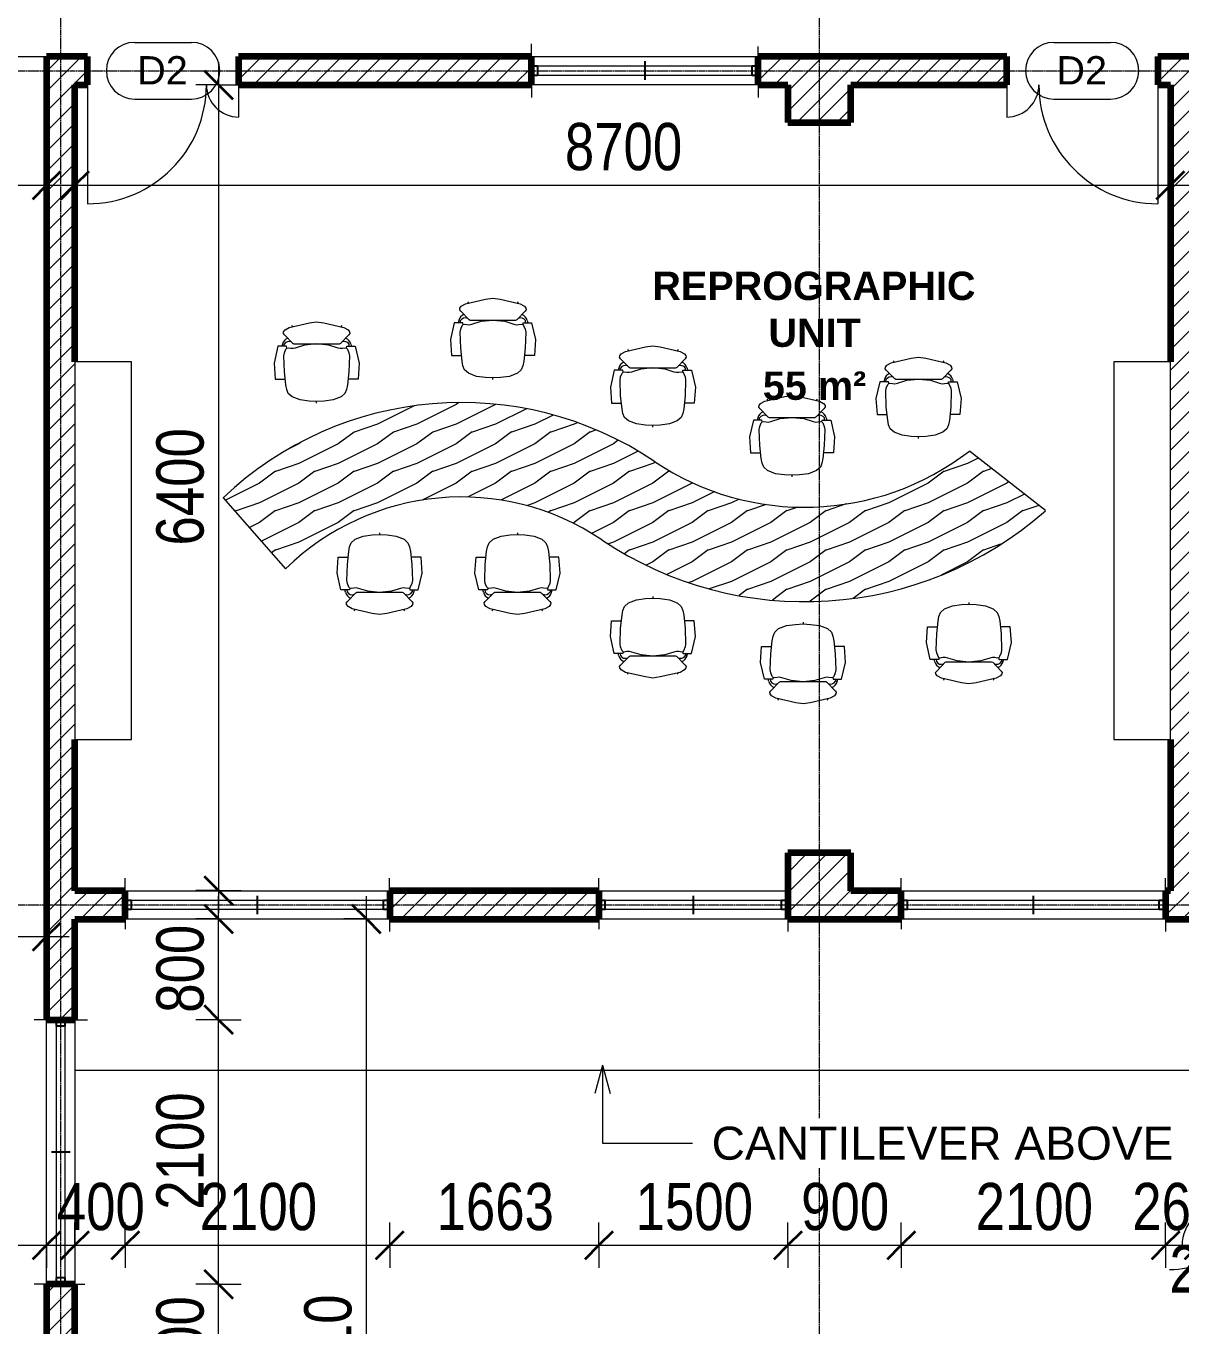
# Model space of a CAD drawing. Header units: millimetres. Extents: x -35190 to 411743, y -233114 to 23872.
# Drawn here: x 21886 to 31058, y -12097 to -1773 of the extents above; entities that cross this region are included whole.
import ezdxf

# ---------------------------------------------------------------- set-up
doc = ezdxf.new("R2010")
doc.units = ezdxf.units.MM
for name, pattern in [('Dash', [6.35, 3.175, -3.175]), ('Grid Line', [22.225, 12.7, -3.175, 3.175, -3.175]), ('Hidden', [7.14375, 4.7625, -2.38125])]:
    doc.linetypes.add(name, pattern=pattern)
for name, color, linetype, lineweight in [('A-ANNO-DIMS', 211, 'Continuous', 9), ('A-ANNO-DIMS-75', 211, 'Continuous', 9), ('A-AREA', 32, 'Continuous', 18), ('A-AREA-IDEN', 2, 'Continuous', 9), ('A-DETL-GENF', 92, 'Continuous', 18), ('A-DETL-HDLN', 90, 'Dash', 18), ('A-DETL-THIN', 151, 'Continuous', 18), ('A-DOOR', 31, 'Continuous', 18), ('A-DOOR-IDEN', 31, 'Continuous', 9), ('A-GENM', 13, 'Continuous', 18), ('A-GLAZ', 151, 'Continuous', 18), ('A-WALL', 113, 'Continuous', 18), ('A-WALL-PATT', 111, 'Continuous', 18), ('G-ANNO-TEXT', 231, 'Continuous', 9), ('I-FURN', 30, 'Continuous', 18), ('S-GRID', 1, 'Continuous', 9)]:
    doc.layers.add(name, color=color, linetype=linetype, lineweight=lineweight)
doc.styles.add('Arial_10', font='arial.ttf', dxfattribs={"height": 225})
doc.styles.add('Arial_3', font='arial.ttf', dxfattribs={"width": 0.8, "height": 375})
doc.styles.add('Arial_7', font='arial.ttf', dxfattribs={"height": 262.5})
doc.styles.add('Arial_B', font='arialbd.ttf', dxfattribs={"height": 225})
doc.dimstyles.new('main_4_5mm', dxfattribs={"dimscale": 304.8, "dimtxt": 382.597275, "dimasz": 0.738189, "dimexe": 0.590551, "dimexo": 0.0625, "dimgap": 0.024606, "dimtad": 1, "dimdec": 0, "dimzin": 0, "dimdsep": 46, "dimtxsty": 'Arial_3', "dimblk1": 'OBLIQUE', "dimblk2": 'OBLIQUE', "dimsah": 1, "dimcen": 0.09, "dimdle": 0.590551, "dimazin": 0, "dimtfac": 1, "dimtdec": 4, "dimtix": 1, "dimtmove": 0, "dimatfit": 3, "dimfxl": 0.590551, "dimfxlon": 1, "dimtvp": 1, "dimtolj": 1, "dimtzin": 0, "dimarcsym": 2})
doc.dimstyles.new('main_4_5mm_1', dxfattribs={"dimscale": 304.8, "dimtxt": 382.597275, "dimasz": 0.738189, "dimexe": 0.590551, "dimexo": 0.0625, "dimgap": 0.024606, "dimtad": 1, "dimdec": 0, "dimzin": 0, "dimdsep": 46, "dimtxsty": 'Arial_3', "dimblk1": 'OBLIQUE', "dimblk2": 'OBLIQUE', "dimsah": 1, "dimcen": 0.09, "dimdle": 0.590551, "dimazin": 0, "dimtfac": 1, "dimtdec": 4, "dimtix": 1, "dimtmove": 1, "dimatfit": 3, "dimfxl": 0.590551, "dimfxlon": 1, "dimtvp": 1, "dimtolj": 1, "dimtzin": 0, "dimarcsym": 2})
doc.dimstyles.new('main_4_5mm_2', dxfattribs={"dimscale": 304.8, "dimtxt": 382.597275, "dimasz": 0.738189, "dimexe": 0.590551, "dimexo": 0.0625, "dimgap": 0.024606, "dimtad": 1, "dimdec": 0, "dimzin": 0, "dimdsep": 46, "dimtxsty": 'Arial_3', "dimblk1": 'OBLIQUE', "dimblk2": 'OBLIQUE', "dimsah": 1, "dimcen": 0.09, "dimdle": 0.590551, "dimazin": 0, "dimtfac": 1, "dimtdec": 4, "dimtix": 1, "dimtmove": 0, "dimatfit": 3, "dimfxl": 0.590551, "dimfxlon": 1, "dimtvp": 1, "dimtolj": 1, "dimtzin": 0, "dimarcsym": 2})
pattern_1 = [(45, (0, 0), (-79.5495, 79.5495), [])]

# ---------------------------------------------------------------- blocks, each defined once
blk = doc.blocks.new('Double - Offset 1 - 1200 x 2100mm Sgl Swing-501792-GROUND FLOOR')
at = {"layer": 'A-DOOR'}
for p, q in [((-366, -112.5), (-366, -368)), ((834, -112.5), (834, -1057))]:
    blk.add_line(p, q, dxfattribs=at)
for centre, radius, start, end in [((-366, -112.5), 255.5, 270, 0), ((834, -112.5), 944.5, 180, 270)]:
    blk.add_arc(centre, radius, start, end, dxfattribs=at)
blk = doc.blocks.new('Double - Offset 1 - 1200 x 2100mm Sgl Swing-501791-GROUND FLOOR')
at = {"layer": 'A-DOOR'}
for p, q in [((834, 112.5), (834, 1057)), ((-366, 112.5), (-366, 368))]:
    blk.add_line(p, q, dxfattribs=at)
for centre, radius, start, end in [((834, 112.5), 944.5, 90, 180), ((-366, 112.5), 255.5, 360, 90)]:
    blk.add_arc(centre, radius, start, end, dxfattribs=at)
blk = doc.blocks.new('Sliding - 2L - SL2_1 X 1_8-416756-GROUND FLOOR')
at = {"layer": 'A-GLAZ'}
for p, q in [((-724, 112), (-724, 212)), ((1376, 112), (1376, 212)), ((1326, 35), (-674, 35)), ((-674, -35), (1326, -35)), ((-724, -112), (-724, -192)), ((1376, -112), (1376, -212))]:
    blk.add_line(p, q, dxfattribs=at)
at = {"layer": 'A-GLAZ', "lineweight": 25}
for p, q in [((-674, 35), (-724, 35)), ((-674, -35), (-674, 35)), ((326, -75), (326, 72)), ((1376, 35), (1326, 35)), ((1326, -35), (1326, 35)), ((-724, -35), (-674, -35)), ((1326, -35), (1376, -35))]:
    blk.add_line(p, q, dxfattribs=at)
blk = doc.blocks.new('Sliding - 2L - SL1_8 X 1_5-424376-GROUND FLOOR')
at = {"layer": 'A-GLAZ'}
for p, q in [((-574, 112), (-574, 212)), ((1226, 112), (1226, 212)), ((1176, 35), (-524, 35)), ((-524, -35), (1176, -35)), ((-574, -112), (-574, -192)), ((1226, -112), (1226, -212))]:
    blk.add_line(p, q, dxfattribs=at)
at = {"layer": 'A-GLAZ', "lineweight": 25}
for p, q in [((-524, 35), (-574, 35)), ((-524, -35), (-524, 35)), ((326, -75), (326, 72)), ((1226, 35), (1176, 35)), ((1176, -35), (1176, 35)), ((-574, -35), (-524, -35)), ((1176, -35), (1226, -35))]:
    blk.add_line(p, q, dxfattribs=at)
blk = doc.blocks.new('Sliding - 2L - SL1_5 X 1_8-424779-GROUND FLOOR')
at = {"layer": 'A-GLAZ'}
for p, q in [((-424, 112), (-424, 212)), ((1076, 112), (1076, 212)), ((1026, 35), (-374, 35)), ((-374, -35), (1026, -35)), ((-424, -112), (-424, -192)), ((1076, -112), (1076, -212))]:
    blk.add_line(p, q, dxfattribs=at)
at = {"layer": 'A-GLAZ', "lineweight": 25}
for p, q in [((-374, 35), (-424, 35)), ((-374, -35), (-374, 35)), ((326, -75), (326, 72)), ((1076, 35), (1026, 35)), ((1026, -35), (1026, 35)), ((-424, -35), (-374, -35)), ((1026, -35), (1076, -35))]:
    blk.add_line(p, q, dxfattribs=at)
blk = doc.blocks.new('HermanMiller_Seating_Aeron_WorkChair_9870 - Armpad_PostureFit_Graphite-563830-GROUND FLOOR')
at = {"layer": 'A-GENM'}
for p, q in [((-194, 291), (-131, 315)), ((-131, 315), (-59, 325)), ((-59, 325), (0, 328)), ((0, 341), (0, 328)), ((0, 328), (59, 325)), ((59, 325), (131, 315)), ((131, 315), (194, 291)), ((-245, 194), (-238, 231)), ((-238, 231), (-225, 263)), ((-225, 263), (-194, 291)), ((194, 291), (225, 263)), ((225, 263), (238, 231)), ((238, 231), (245, 194)), ((-256, 91), (-245, 194)), ((245, 194), (256, 91)), ((-260, -36), (-256, 91)), ((256, 91), (260, -36)), ((-256, -59), (-260, -36)), ((-244, -89), (-256, -59)), ((-237, -97), (-244, -89)), ((-227, -100), (-237, -97)), ((-206, -96), (-227, -100)), ((-187, -95), (-206, -96)), ((-167, -100), (-187, -95)), ((-94, -122), (-167, -100)), ((167, -100), (94, -122)), ((187, -95), (167, -100)), ((206, -96), (187, -95)), ((227, -100), (206, -96)), ((237, -97), (227, -100)), ((244, -89), (237, -97)), ((256, -59), (244, -89)), ((260, -36), (256, -59)), ((-264, -214), (-256, -203)), ((-256, -203), (-189, -134)), ((-189, -134), (-180, -129)), ((-180, -129), (180, -129)), ((0, -132), (-94, -122)), ((-94, -129), (-89, -123)), ((94, -122), (0, -132)), ((94, -129), (89, -123)), ((180, -129), (189, -134)), ((189, -134), (256, -203)), ((256, -203), (264, -214)), ((-262, -226), (-264, -214)), ((-251, -242), (-262, -226)), ((-217, -261), (-251, -242)), ((-58, -298), (-217, -261)), ((-201, -276), (-193, -266)), ((0, -306), (-58, -298)), ((58, -298), (0, -306)), ((217, -261), (58, -298)), ((201, -276), (193, -266)), ((251, -242), (217, -261)), ((262, -226), (251, -242)), ((264, -214), (262, -226))]:
    blk.add_line(p, q, dxfattribs=at)
at = {"layer": 'I-FURN'}
for p, q in [((-338, 23), (-329, 149)), ((-329, 149), (-250, 149)), ((329, 149), (250, 149)), ((338, 23), (329, 149)), ((-307, -111), (-338, 23)), ((307, -111), (338, 23)), ((-237, -97), (-239, -111)), ((237, -97), (239, -111)), ((-276, -111), (-307, -111)), ((-271, -129), (-276, -111)), ((-259, -111), (-276, -111)), ((-259, -111), (-258, -128)), ((-239, -111), (-259, -111)), ((239, -111), (259, -111)), ((259, -111), (258, -128)), ((259, -111), (276, -111)), ((271, -129), (276, -111)), ((276, -111), (307, -111))]:
    blk.add_line(p, q, dxfattribs=at)
for centre, radius, start, end in [((-204, -112), 69.2, 194.1045, 247.7877), ((-219, -103), 46.6, 211.7348, 293.9677), ((219, -103), 46.6, 246.0323, 328.2652), ((204, -112), 69.2, 292.2123, 345.8955)]:
    blk.add_arc(centre, radius, start, end, dxfattribs=at)
blk = doc.blocks.new('DIMBLOCK29-GROUND FLOOR')
at = {"layer": 'A-ANNO-DIMS-75', "transparency": 16777216}
for p, q in [((22274, -3037), (22274, -2857)), ((30974, -3037), (30974, -2857)), ((22094, -3037), (31154, -3037)), ((22274, -3037), (22274, -3217)), ((30974, -3037), (30974, -3217))]:
    blk.add_line(p, q, dxfattribs=at)
at = {"layer": 'A-ANNO-DIMS-75', "lineweight": 35, "transparency": 16777216}
for p, q in [((22274, -3037), (22386, -2925)), ((30974, -3037), (31086, -2925)), ((22274, -3037), (22161, -3150)), ((30974, -3037), (30861, -3150))]:
    blk.add_line(p, q, dxfattribs=at)
at = {"layer": 'A-ANNO-DIMS-75', "color": 0, "transparency": 16777216, "insert": (26165, -2543), "char_height": 375, "width": 1101.88, "attachment_point": 1, "line_spacing_factor": 0.941778, "style": 'Arial_3'}
blk.add_mtext('8700', dxfattribs=at)
blk = doc.blocks.new('_Oblique')
at = {"color": 0, "linetype": 'ByBlock', "lineweight": -2}
blk.add_line((-0.5, -0.5), (0.5, 0.5), dxfattribs=at)
blk = doc.blocks.new('DIMBLOCK30-GROUND FLOOR')
at = {"layer": 'A-ANNO-DIMS-75', "transparency": 16777216}
for p, q in [((17924, -3037), (17924, -2857)), ((22049, -3037), (22049, -2857)), ((17744, -3037), (22229, -3037)), ((17924, -3037), (17924, -3217)), ((22049, -3037), (22049, -3217))]:
    blk.add_line(p, q, dxfattribs=at)
at = {"layer": 'A-ANNO-DIMS-75', "lineweight": 35, "transparency": 16777216}
for p, q in [((17924, -3037), (18036, -2925)), ((22049, -3037), (22161, -2925)), ((17924, -3037), (17811, -3150)), ((22049, -3037), (21936, -3150))]:
    blk.add_line(p, q, dxfattribs=at)
at = {"layer": 'A-ANNO-DIMS-75', "color": 0, "transparency": 16777216, "insert": (19527, -2543), "char_height": 375, "width": 1101.88, "attachment_point": 1, "line_spacing_factor": 0.941778, "style": 'Arial_3'}
blk.add_mtext('4125', dxfattribs=at)
blk = doc.blocks.new('DIMBLOCK119-GROUND FLOOR')
at = {"layer": 'A-ANNO-DIMS-75', "transparency": 16777216}
for p, q in [((23415, -2060), (23415, -8820)), ((23415, -2240), (23235, -2240)), ((23415, -2240), (23595, -2240)), ((23415, -8640), (23235, -8640)), ((23415, -8640), (23595, -8640))]:
    blk.add_line(p, q, dxfattribs=at)
at = {"layer": 'A-ANNO-DIMS-75', "lineweight": 35, "transparency": 16777216}
for p, q in [((23415, -2240), (23303, -2128)), ((23415, -2240), (23528, -2353)), ((23415, -8640), (23303, -8528)), ((23415, -8640), (23528, -8753))]:
    blk.add_line(p, q, dxfattribs=at)
at = {"layer": 'A-ANNO-DIMS-75', "color": 0, "transparency": 16777216, "insert": (22921, -5899), "char_height": 375, "width": 1101.88, "attachment_point": 1, "rotation": 90, "line_spacing_factor": 0.941778, "style": 'Arial_3'}
blk.add_mtext('6400', dxfattribs=at)
blk = doc.blocks.new('DIMBLOCK129-GROUND FLOOR')
at = {"layer": 'A-ANNO-DIMS-75', "transparency": 16777216}
for p, q in [((8099, -11456), (8099, -11276)), ((22049, -11456), (22049, -11276)), ((7919, -11456), (22229, -11456)), ((8099, -11456), (8099, -11636)), ((22049, -11456), (22049, -11636))]:
    blk.add_line(p, q, dxfattribs=at)
at = {"layer": 'A-ANNO-DIMS-75', "lineweight": 35, "transparency": 16777216}
for p, q in [((8099, -11456), (8211, -11343)), ((22049, -11456), (22161, -11343)), ((8099, -11456), (7986, -11568)), ((22049, -11456), (21936, -11568))]:
    blk.add_line(p, q, dxfattribs=at)
at = {"layer": 'A-ANNO-DIMS-75', "color": 0, "transparency": 16777216, "insert": (14500, -10961), "char_height": 375, "width": 1377.35, "attachment_point": 1, "line_spacing_factor": 0.941778, "style": 'Arial_3'}
blk.add_mtext('13950', dxfattribs=at)
blk = doc.blocks.new('DIMBLOCK365-GROUND FLOOR')
at = {"layer": 'A-ANNO-DIMS-75', "transparency": 16777216}
for p, q in [((22274, -11456), (22274, -11276)), ((22674, -11456), (22674, -11276)), ((22094, -11456), (22674, -11456)), ((22274, -11456), (22274, -11636)), ((22674, -11456), (22674, -11636))]:
    blk.add_line(p, q, dxfattribs=at)
at = {"layer": 'A-ANNO-DIMS-75', "lineweight": 35, "transparency": 16777216}
for p, q in [((22274, -11456), (22386, -11343)), ((22674, -11456), (22786, -11343)), ((22274, -11456), (22161, -11568)), ((22674, -11456), (22561, -11568))]:
    blk.add_line(p, q, dxfattribs=at)
at = {"layer": 'A-ANNO-DIMS-75', "color": 0, "transparency": 16777216, "insert": (22130, -10961), "char_height": 375, "width": 826.41, "attachment_point": 1, "line_spacing_factor": 0.941778, "style": 'Arial_3'}
blk.add_mtext('400', dxfattribs=at)
blk = doc.blocks.new('DIMBLOCK366-GROUND FLOOR')
at = {"layer": 'A-ANNO-DIMS-75', "transparency": 16777216}
for p, q in [((22674, -11456), (22674, -11276)), ((24774, -11456), (24774, -11276)), ((22674, -11456), (24774, -11456)), ((22674, -11456), (22674, -11636)), ((24774, -11456), (24774, -11636))]:
    blk.add_line(p, q, dxfattribs=at)
at = {"layer": 'A-ANNO-DIMS-75', "lineweight": 35, "transparency": 16777216}
for p, q in [((22674, -11456), (22786, -11343)), ((24774, -11456), (24886, -11343)), ((22674, -11456), (22561, -11568)), ((24774, -11456), (24661, -11568))]:
    blk.add_line(p, q, dxfattribs=at)
at = {"layer": 'A-ANNO-DIMS-75', "color": 0, "transparency": 16777216, "insert": (23265, -10961), "char_height": 375, "width": 1101.88, "attachment_point": 1, "line_spacing_factor": 0.941778, "style": 'Arial_3'}
blk.add_mtext('2100', dxfattribs=at)
blk = doc.blocks.new('DIMBLOCK367-GROUND FLOOR')
at = {"layer": 'A-ANNO-DIMS-75', "transparency": 16777216}
for p, q in [((24774, -11456), (24774, -11276)), ((26436, -11456), (26436, -11276)), ((24774, -11456), (26436, -11456)), ((24774, -11456), (24774, -11636)), ((26436, -11456), (26436, -11636))]:
    blk.add_line(p, q, dxfattribs=at)
at = {"layer": 'A-ANNO-DIMS-75', "lineweight": 35, "transparency": 16777216}
for p, q in [((24774, -11456), (24886, -11343)), ((26436, -11456), (26549, -11343)), ((24774, -11456), (24661, -11568)), ((26436, -11456), (26324, -11568))]:
    blk.add_line(p, q, dxfattribs=at)
at = {"layer": 'A-ANNO-DIMS-75', "color": 0, "transparency": 16777216, "insert": (25146, -10961), "char_height": 375, "width": 1101.88, "attachment_point": 1, "line_spacing_factor": 0.941778, "style": 'Arial_3'}
blk.add_mtext('1663', dxfattribs=at)
blk = doc.blocks.new('DIMBLOCK368-GROUND FLOOR')
at = {"layer": 'A-ANNO-DIMS-75', "transparency": 16777216}
for p, q in [((26436, -11456), (26436, -11276)), ((27936, -11456), (27936, -11276)), ((26436, -11456), (27936, -11456)), ((26436, -11456), (26436, -11636)), ((27936, -11456), (27936, -11636))]:
    blk.add_line(p, q, dxfattribs=at)
at = {"layer": 'A-ANNO-DIMS-75', "lineweight": 35, "transparency": 16777216}
for p, q in [((26436, -11456), (26549, -11343)), ((27936, -11456), (28049, -11343)), ((26436, -11456), (26324, -11568)), ((27936, -11456), (27824, -11568))]:
    blk.add_line(p, q, dxfattribs=at)
at = {"layer": 'A-ANNO-DIMS-75', "color": 0, "transparency": 16777216, "insert": (26727, -10961), "char_height": 375, "width": 1101.88, "attachment_point": 1, "line_spacing_factor": 0.941778, "style": 'Arial_3'}
blk.add_mtext('1500', dxfattribs=at)
blk = doc.blocks.new('DIMBLOCK369-GROUND FLOOR')
at = {"layer": 'A-ANNO-DIMS-75', "transparency": 16777216}
for p, q in [((27936, -11456), (27936, -11276)), ((28836, -11456), (28836, -11276)), ((27936, -11456), (28836, -11456)), ((27936, -11456), (27936, -11636)), ((28836, -11456), (28836, -11636))]:
    blk.add_line(p, q, dxfattribs=at)
at = {"layer": 'A-ANNO-DIMS-75', "lineweight": 35, "transparency": 16777216}
for p, q in [((27936, -11456), (28049, -11343)), ((28836, -11456), (28949, -11343)), ((27936, -11456), (27824, -11568)), ((28836, -11456), (28724, -11568))]:
    blk.add_line(p, q, dxfattribs=at)
at = {"layer": 'A-ANNO-DIMS-75', "color": 0, "transparency": 16777216, "insert": (28042, -10961), "char_height": 375, "width": 826.41, "attachment_point": 1, "line_spacing_factor": 0.941778, "style": 'Arial_3'}
blk.add_mtext('900', dxfattribs=at)
blk = doc.blocks.new('DIMBLOCK370-GROUND FLOOR')
at = {"layer": 'A-ANNO-DIMS-75', "transparency": 16777216}
for p, q in [((28836, -11456), (28836, -11276)), ((30936, -11456), (30936, -11276)), ((28836, -11456), (30936, -11456)), ((28836, -11456), (28836, -11636)), ((30936, -11456), (30936, -11636))]:
    blk.add_line(p, q, dxfattribs=at)
at = {"layer": 'A-ANNO-DIMS-75', "lineweight": 35, "transparency": 16777216}
for p, q in [((28836, -11456), (28949, -11343)), ((30936, -11456), (31049, -11343)), ((28836, -11456), (28724, -11568)), ((30936, -11456), (30824, -11568))]:
    blk.add_line(p, q, dxfattribs=at)
at = {"layer": 'A-ANNO-DIMS-75', "color": 0, "transparency": 16777216, "insert": (29427, -10961), "char_height": 375, "width": 1101.88, "attachment_point": 1, "line_spacing_factor": 0.941778, "style": 'Arial_3'}
blk.add_mtext('2100', dxfattribs=at)
blk = doc.blocks.new('DIMBLOCK371-GROUND FLOOR')
at = {"layer": 'A-ANNO-DIMS-75', "transparency": 16777216}
for p, q in [((30936, -11456), (30936, -11276)), ((31199, -11456), (31199, -11276)), ((30936, -11456), (31199, -11456)), ((30936, -11456), (30936, -11636)), ((31199, -11456), (31199, -11636))]:
    blk.add_line(p, q, dxfattribs=at)
at = {"layer": 'A-ANNO-DIMS-75', "lineweight": 35, "transparency": 16777216}
for p, q in [((30936, -11456), (31049, -11343)), ((31199, -11456), (31311, -11343)), ((30936, -11456), (30824, -11568)), ((31199, -11456), (31086, -11568))]:
    blk.add_line(p, q, dxfattribs=at)
at = {"layer": 'A-ANNO-DIMS-75', "transparency": 16777216}
blk.add_ellipse((31360, -11456), major_axis=(0, 302), ratio=0.969222, start_param=0, end_param=1.570796, dxfattribs=at)
at = {"layer": 'A-ANNO-DIMS-75', "color": 0, "transparency": 16777216, "insert": (30671, -10961), "char_height": 375, "width": 826.41, "attachment_point": 1, "line_spacing_factor": 0.941778, "style": 'Arial_3'}
blk.add_mtext('263', dxfattribs=at)
blk = doc.blocks.new('DIMBLOCK372-GROUND FLOOR')
at = {"layer": 'A-ANNO-DIMS-75', "transparency": 16777216}
for p, q in [((31199, -11456), (31199, -11276)), ((31424, -11456), (31424, -11276)), ((31199, -11456), (31424, -11456)), ((31199, -11456), (31199, -11636)), ((31424, -11456), (31424, -11636))]:
    blk.add_line(p, q, dxfattribs=at)
at = {"layer": 'A-ANNO-DIMS-75', "lineweight": 35, "transparency": 16777216}
for p, q in [((31199, -11456), (31311, -11343)), ((31424, -11456), (31536, -11343)), ((31199, -11456), (31086, -11568)), ((31424, -11456), (31311, -11568))]:
    blk.add_line(p, q, dxfattribs=at)
at = {"layer": 'A-ANNO-DIMS-75', "transparency": 16777216}
blk.add_ellipse((30967, -11456), major_axis=(344, 0), ratio=0.562142, start_param=4.712389, end_param=6.283185, dxfattribs=at)
at = {"layer": 'A-ANNO-DIMS-75', "color": 0, "transparency": 16777216, "insert": (30967, -11457), "char_height": 375, "width": 826.41, "attachment_point": 1, "line_spacing_factor": 0.941778, "style": 'Arial_3'}
blk.add_mtext('225', dxfattribs=at)
blk = doc.blocks.new('DIMBLOCK432-GROUND FLOOR')
at = {"layer": 'A-ANNO-DIMS-75', "lineweight": 35, "transparency": 16777216}
for p, q in [((23415, -11765), (23303, -11653)), ((23415, -11765), (23528, -11878)), ((23415, -12665), (23303, -12553)), ((23415, -12665), (23528, -12778))]:
    blk.add_line(p, q, dxfattribs=at)
at = {"layer": 'A-ANNO-DIMS-75', "transparency": 16777216}
for p, q in [((23415, -11765), (23235, -11765)), ((23415, -12665), (23415, -11765)), ((23415, -11765), (23595, -11765)), ((23415, -12665), (23235, -12665)), ((23415, -12665), (23595, -12665))]:
    blk.add_line(p, q, dxfattribs=at)
at = {"layer": 'A-ANNO-DIMS-75', "color": 0, "transparency": 16777216, "insert": (22921, -12560), "char_height": 375, "width": 826.41, "attachment_point": 1, "rotation": 90, "line_spacing_factor": 0.941778, "style": 'Arial_3'}
blk.add_mtext('900', dxfattribs=at)
blk = doc.blocks.new('DIMBLOCK433-GROUND FLOOR')
at = {"layer": 'A-ANNO-DIMS-75', "lineweight": 35, "transparency": 16777216}
for p, q in [((23415, -9665), (23303, -9553)), ((23415, -9665), (23528, -9778)), ((23415, -11765), (23303, -11653)), ((23415, -11765), (23528, -11878))]:
    blk.add_line(p, q, dxfattribs=at)
at = {"layer": 'A-ANNO-DIMS-75', "transparency": 16777216}
for p, q in [((23415, -9665), (23235, -9665)), ((23415, -11765), (23415, -9665)), ((23415, -9665), (23595, -9665)), ((23415, -11765), (23235, -11765)), ((23415, -11765), (23595, -11765))]:
    blk.add_line(p, q, dxfattribs=at)
at = {"layer": 'A-ANNO-DIMS-75', "color": 0, "transparency": 16777216, "insert": (22921, -11174), "char_height": 375, "width": 1101.88, "attachment_point": 1, "rotation": 90, "line_spacing_factor": 0.941778, "style": 'Arial_3'}
blk.add_mtext('2100', dxfattribs=at)
blk = doc.blocks.new('DIMBLOCK434-GROUND FLOOR')
at = {"layer": 'A-ANNO-DIMS-75', "lineweight": 35, "transparency": 16777216}
for p, q in [((23415, -8865), (23303, -8753)), ((23415, -8865), (23528, -8978)), ((23415, -9665), (23303, -9553)), ((23415, -9665), (23528, -9778))]:
    blk.add_line(p, q, dxfattribs=at)
at = {"layer": 'A-ANNO-DIMS-75', "transparency": 16777216}
for p, q in [((23415, -9665), (23415, -8685)), ((23415, -8865), (23235, -8865)), ((23415, -8865), (23595, -8865)), ((23415, -9665), (23235, -9665)), ((23415, -9665), (23595, -9665))]:
    blk.add_line(p, q, dxfattribs=at)
at = {"layer": 'A-ANNO-DIMS-75', "color": 0, "transparency": 16777216, "insert": (22921, -9610), "char_height": 375, "width": 826.41, "attachment_point": 1, "rotation": 90, "line_spacing_factor": 0.941778, "style": 'Arial_3'}
blk.add_mtext('800', dxfattribs=at)
blk = doc.blocks.new('DIMBLOCK437-GROUND FLOOR')
at = {"layer": 'A-ANNO-DIMS-75', "lineweight": 35, "transparency": 16777216}
for p, q in [((24589, -8865), (24477, -8753)), ((24589, -8865), (24702, -8978)), ((24589, -15775), (24477, -15663)), ((24589, -15775), (24702, -15888))]:
    blk.add_line(p, q, dxfattribs=at)
at = {"layer": 'A-ANNO-DIMS-75', "transparency": 16777216}
for p, q in [((24589, -15775), (24589, -8685)), ((24589, -8865), (24409, -8865)), ((24589, -8865), (24769, -8865)), ((24589, -15775), (24409, -15775)), ((24589, -15775), (24769, -15775))]:
    blk.add_line(p, q, dxfattribs=at)
at = {"layer": 'A-ANNO-DIMS-75', "color": 0, "transparency": 16777216, "insert": (24095, -12779), "char_height": 375, "width": 1101.88, "attachment_point": 1, "rotation": 90, "line_spacing_factor": 0.941778, "style": 'Arial_3'}
blk.add_mtext('6910', dxfattribs=at)
blk = doc.blocks.new('M_Door Tag - M_Door Tag-1233-GROUND FLOOR')
at = {"layer": 'A-DOOR-IDEN'}
for p, q in [((-3, 3), (3, 3)), ((-3, -3), (3, -3))]:
    blk.add_line(p, q, dxfattribs=at)
for centre, start, end in [((-3, 0), 90, 270), ((3, 0), 270, 90)]:
    blk.add_arc(centre, 3, start, end, dxfattribs=at)
blk = doc.blocks.new('DIMBLOCK531-GROUND FLOOR')
at = {"layer": 'A-ANNO-DIMS-75', "transparency": 16777216}
for p, q in [((17924, -9004), (17924, -8824)), ((22049, -9004), (22049, -8824)), ((17924, -9004), (22229, -9004)), ((17924, -9004), (17924, -9184)), ((22049, -9004), (22049, -9184))]:
    blk.add_line(p, q, dxfattribs=at)
at = {"layer": 'A-ANNO-DIMS-75', "lineweight": 35, "transparency": 16777216}
for p, q in [((17924, -9004), (18036, -8892)), ((22049, -9004), (22161, -8892)), ((17924, -9004), (17811, -9117)), ((22049, -9004), (21936, -9117))]:
    blk.add_line(p, q, dxfattribs=at)
at = {"layer": 'A-ANNO-DIMS-75', "color": 0, "transparency": 16777216, "insert": (19527, -8510), "char_height": 375, "width": 1101.88, "attachment_point": 1, "line_spacing_factor": 0.941778, "style": 'Arial_3'}
blk.add_mtext('4125', dxfattribs=at)

msp = doc.modelspace()

# ---------------------------------------------------------------- hatches: boundary and pattern name
at = {"layer": 'A-DETL-GENF'}
h = msp.add_hatch(dxfattribs=at)
h.set_pattern_fill('FP_54', color=253, style=0, pattern_type=2)
h.set_pattern_definition([(216.87, (124.95, 312.375), (937.12388, 624.75167), [156.187, -1405.687]), (206.565, (312.38, 218.66), (-312.3754, -312.3744), [349.246, -349.246]), (198.435, (312.375, 62.475), (-624.7491, -312.37572), [197.563, -790.253])])
h.paths.add_polyline_path([(28069.5, -6345), (28259.4, -6338.8), (28448.4, -6320.2), (28635.9, -6289.2), (28820.8, -6245.9), (29002.6, -6190.5), (29180.3, -6123.4), (29353.2, -6044.7), (29520.6, -5954.8), (29681.7, -5854.1), (29835.9, -5743), (29982.4, -5622.1), (29377.4, -5149.4), (29249.5, -5240.8), (29115.2, -5322.6), (28975.3, -5394.2), (28830.5, -5455.5), (28681.6, -5505.9), (28529.4, -5545.2), (28374.7, -5573.3), (28218.4, -5589.9), (28061.3, -5595), (27904.2, -5588.6), (27748, -5570.6), (27593.6, -5541.2), (27441.7, -5500.6), (27293.3, -5448.9), (27149, -5386.5), (27009.7, -5313.6), (26718.7, -5132.4), (26555, -5045), (26385.8, -4968.8), (26211.8, -4904.2), (26033.8, -4851.5), (25852.7, -4811), (25669.2, -4782.8), (25484.3, -4767), (25298.7, -4763.8), (25113.4, -4773.2), (24929.1, -4795), (24746.6, -4829.3), (24567, -4875.7), (24390.8, -4934.3), (24219.1, -5004.6), (24052.4, -5086.3), (23891.7, -5179.1), (23737.6, -5282.6), (23590.9, -5396.2), (23452.1, -5519.5), (23947.7, -6083.5), (24059.9, -5981.7), (24179.4, -5888.6), (24305.7, -5804.9), (24438, -5731), (24575.5, -5667.4), (24717.5, -5614.4), (24863, -5572.3), (25011.4, -5541.4), (25161.6, -5521.8), (25322.2, -5513.9), (25464.4, -5517.1), (25615.2, -5532), (25764.4, -5558.3), (25911.2, -5595.8), (26054.7, -5644.3), (26194.2, -5703.6), (26328.7, -5773.4), (26457.5, -5853.1), (26618.6, -5953.9), (26785.9, -6043.9), (26958.8, -6122.7), (27136.4, -6190), (27318.2, -6245.4), (27503.1, -6288.8), (27690.5, -6320), (27879.6, -6338.7)])
at = {"layer": 'A-WALL-PATT'}
h = msp.add_hatch(dxfattribs=at)
h.set_pattern_fill('FP_1', color=256, style=0, pattern_type=2)
h.set_pattern_definition(pattern_1)
h.paths.add_polyline_path([(22273.9, -15775.3), (22273.9, -14465.3), (22048.9, -14465.3), (22048.9, -15775.3)])
h.paths.add_polyline_path([(22273.9, -12665.3), (22273.9, -11765.3), (22048.9, -11765.3), (22048.9, -12665.3)])
h.paths.add_polyline_path([(22048.9, -9665.3), (22273.9, -9665.3), (22273.9, -2015.3), (22048.9, -2015.3), (22048.9, -7956)])
h = msp.add_hatch(dxfattribs=at)
h.set_pattern_fill('FP_1', color=256, style=0, pattern_type=2)
h.set_pattern_definition(pattern_1)
h.paths.add_polyline_path([(22273.9, -2240.3), (22373.9, -2240.3), (22373.9, -2015.3), (22273.9, -2015.3)])
h.paths.add_polyline_path([(25322.2, -2240.3), (25898.9, -2240.3), (25898.9, -2015.3), (23573.9, -2015.3), (23573.9, -2240.3)])
h.paths.add_polyline_path([(29673.9, -2240.3), (29673.9, -2015.3), (27698.9, -2015.3), (27698.9, -2240.3), (29214.8, -2240.3)])
h.paths.add_polyline_path([(32543.9, -2240.3), (32543.9, -2015.3), (30873.9, -2015.3), (30873.9, -2240.3), (31423.9, -2240.3)])
h.paths.add_polyline_path([(34343.9, -2240.3), (34911.4, -2240.3), (34911.4, -2015.3), (34343.9, -2015.3)])
h.paths.add_polyline_path([(36111.4, -2240.3), (36436.4, -2240.3), (36436.4, -2015.3), (36111.4, -2015.3)])
h.paths.add_polyline_path([(40892.6, -2240.3), (41223.9, -2240.3), (41223.9, -2015.3), (39643.9, -2015.3), (39643.9, -2240.3)])
h = msp.add_hatch(dxfattribs=at)
h.set_pattern_fill('FP_1', color=256, style=0, pattern_type=2)
h.set_pattern_definition(pattern_1)
h.paths.add_polyline_path([(27936.4, -2540.3), (28436.4, -2540.3), (28436.4, -2240.3), (27936.4, -2240.3)])
h = msp.add_hatch(dxfattribs=at)
h.set_pattern_fill('FP_1', color=256, style=0, pattern_type=2)
h.set_pattern_definition(pattern_1)
h.paths.add_polyline_path([(31198.9, -8640.3), (31198.9, -2240.3), (30973.9, -2240.3), (30973.9, -8640.3), (31161.1, -8640.3)])
h = msp.add_hatch(dxfattribs=at)
h.set_pattern_fill('FP_1', color=256, style=0, pattern_type=2)
h.set_pattern_definition(pattern_1)
h.paths.add_polyline_path([(28436.4, -8640.3), (28436.4, -8340.3), (27936.4, -8340.3), (27936.4, -8640.3)])
h = msp.add_hatch(dxfattribs=at)
h.set_pattern_fill('FP_1', color=256, style=0, pattern_type=2)
h.set_pattern_definition(pattern_1)
h.paths.add_polyline_path([(22673.9, -8865.3), (22673.9, -8640.3), (22273.9, -8640.3), (22273.9, -8865.3)])
h.paths.add_polyline_path([(27936.4, -8865.3), (28836.4, -8865.3), (28836.4, -8640.3), (27936.4, -8640.3)])
h.paths.add_polyline_path([(26436.4, -8865.3), (26436.4, -8640.3), (24773.9, -8640.3), (24773.9, -8865.3), (25322.2, -8865.3)])
h.paths.add_polyline_path([(31198.9, -8865.3), (31198.9, -8640.3), (30936.4, -8640.3), (30936.4, -8865.3), (31161.1, -8865.3)])

# ---------------------------------------------------------------- linework, layer by layer
at = {"layer": 'A-AREA'}
msp.add_line((17923.9, -2015.3), (22048.9, -2015.3), dxfattribs=at)
at = {"layer": 'A-DETL-HDLN', "linetype": 'Hidden'}
msp.add_line((22273.9, -10065.3), (31423.9, -10065.3), dxfattribs=at)
at = {"layer": 'A-DETL-THIN'}
for p, q in [((22723.9, -4440.3), (22273.9, -4440.3)), ((22273.9, -4440.3), (22273.9, -7440.3)), ((22723.9, -7440.3), (22723.9, -4440.3)), ((30523.9, -4440.3), (30523.9, -7440.3)), ((30973.9, -4440.3), (30523.9, -4440.3)), ((30973.9, -7440.3), (30973.9, -4440.3)), ((29982.4, -5622.1), (29377.4, -5149.4)), ((23452.1, -5519.5), (23947.7, -6083.5)), ((22273.9, -7440.3), (22723.9, -7440.3)), ((30523.9, -7440.3), (30973.9, -7440.3))]:
    msp.add_line(p, q, dxfattribs=at)
for centre, radius, start, end in [((25344, -7508.6), 2745.2, 56.07545, 133.56466), ((28070.4, -3455.2), 2139.9, 236.07545, 307.64886), ((25344, -7508.6), 1995.2, 56.07545, 134.41634), ((28070.4, -3455.2), 2889.9, 236.07545, 311.42421)]:
    msp.add_arc(centre, radius, start, end, dxfattribs=at)
at = {"layer": 'A-WALL', "lineweight": 140}
for p, q in [((22373.9, -2015.3), (22048.9, -2015.3)), ((22048.9, -2015.3), (22048.9, -9665.3)), ((22373.9, -2240.3), (22373.9, -2015.3)), ((25898.9, -2015.3), (23573.9, -2015.3)), ((23573.9, -2015.3), (23573.9, -2240.3)), ((25898.9, -2240.3), (25898.9, -2015.3)), ((29673.9, -2015.3), (27698.9, -2015.3)), ((27698.9, -2015.3), (27698.9, -2240.3)), ((29673.9, -2240.3), (29673.9, -2015.3)), ((32543.9, -2015.3), (30873.9, -2015.3)), ((30873.9, -2015.3), (30873.9, -2240.3)), ((22273.9, -4440.3), (22273.9, -2240.3)), ((22273.9, -2240.3), (22373.9, -2240.3)), ((23573.9, -2240.3), (25898.9, -2240.3)), ((27698.9, -2240.3), (27936.4, -2240.3)), ((27936.4, -2240.3), (27936.4, -2540.3)), ((28436.4, -2240.3), (29673.9, -2240.3)), ((28436.4, -2540.3), (28436.4, -2240.3)), ((30873.9, -2240.3), (30973.9, -2240.3)), ((30973.9, -2240.3), (30973.9, -4440.3)), ((27936.4, -2540.3), (28436.4, -2540.3)), ((22273.9, -8640.3), (22273.9, -7440.3)), ((30973.9, -7440.3), (30973.9, -8640.3)), ((28436.4, -8340.3), (27936.4, -8340.3)), ((27936.4, -8340.3), (27936.4, -8865.3)), ((28436.4, -8640.3), (28436.4, -8340.3)), ((22673.9, -8640.3), (22273.9, -8640.3)), ((22673.9, -8865.3), (22673.9, -8640.3)), ((26436.4, -8640.3), (24773.9, -8640.3)), ((24773.9, -8640.3), (24773.9, -8865.3)), ((26436.4, -8865.3), (26436.4, -8640.3)), ((28836.4, -8640.3), (28436.4, -8640.3)), ((28836.4, -8865.3), (28836.4, -8640.3)), ((30973.9, -8640.3), (30936.4, -8640.3)), ((30936.4, -8640.3), (30936.4, -8865.3)), ((22273.9, -9665.3), (22273.9, -8865.3)), ((22273.9, -8865.3), (22673.9, -8865.3)), ((24773.9, -8865.3), (26436.4, -8865.3)), ((27936.4, -8865.3), (28836.4, -8865.3)), ((30936.4, -8865.3), (31423.9, -8865.3)), ((22048.9, -9665.3), (22273.9, -9665.3)), ((22273.9, -11765.3), (22048.9, -11765.3)), ((22048.9, -11765.3), (22048.9, -12665.3)), ((22273.9, -12665.3), (22273.9, -11765.3))]:
    msp.add_line(p, q, dxfattribs=at)
at = {"layer": 'A-WALL'}
for p, q in [((25898.9, -2015.3), (27698.9, -2015.3)), ((27698.9, -2240.3), (25898.9, -2240.3)), ((22673.9, -8640.3), (24773.9, -8640.3)), ((26436.4, -8640.3), (27936.4, -8640.3)), ((28836.4, -8640.3), (30936.4, -8640.3)), ((24773.9, -8865.3), (22673.9, -8865.3)), ((27936.4, -8865.3), (26436.4, -8865.3)), ((30936.4, -8865.3), (28836.4, -8865.3)), ((22048.9, -11765.3), (22048.9, -9665.3)), ((22273.9, -9665.3), (22273.9, -11765.3))]:
    msp.add_line(p, q, dxfattribs=at)
at = {"layer": 'G-ANNO-TEXT', "color": 10}
for p, q in [((26463.3, -10026.9), (26403, -10251.9)), ((26463.3, -10026.9), (26523.6, -10251.9)), ((26463.3, -10026.9), (26463.3, -10645.6)), ((26463.3, -10645.6), (27178.3, -10645.6))]:
    msp.add_line(p, q, dxfattribs=at)
at = {"layer": 'S-GRID', "linetype": 'Grid Line'}
for p, q in [((22161.4, -23401.6), (22161.4, 18871.1)), ((28186.4, -23401.6), (28186.4, 18871.1)), ((-16035.3, -2127.8), (47071.4, -2127.8)), ((-16035.3, -8752.8), (47071.4, -8752.8))]:
    msp.add_line(p, q, dxfattribs=at)

# ---------------------------------------------------------------- block references
at = {"layer": 'A-DOOR', "rotation": 180}
msp.add_blockref('Double - Offset 1 - 1200 x 2100mm Sgl Swing-501791-GROUND FLOOR', (23207.9, -2127.8), dxfattribs=at)
at = {"layer": 'A-DOOR'}
msp.add_blockref('Double - Offset 1 - 1200 x 2100mm Sgl Swing-501792-GROUND FLOOR', (30039.9, -2127.8), dxfattribs=at)
at = {"layer": 'A-DOOR-IDEN', "xscale": 74.99999999999996, "yscale": 74.99999999999996, "zscale": 74.99999999999996}
for p in [(22973.9, -2127.8), (30273.9, -2127.8)]:
    msp.add_blockref('M_Door Tag - M_Door Tag-1233-GROUND FLOOR', p, dxfattribs=at)
at = {"layer": 'A-GLAZ'}
for name, p, rotation in [('Sliding - 2L - SL1_8 X 1_5-424376-GROUND FLOOR', (27125.1, -2127.8), 180), ('Sliding - 2L - SL2_1 X 1_8-416756-GROUND FLOOR', (22161.4, -11041.5), 89.99999999999997)]:
    msp.add_blockref(name, p, dxfattribs=dict(at, rotation=rotation))
for name, p in [('Sliding - 2L - SL2_1 X 1_8-416756-GROUND FLOOR', (23397.7, -8752.8)), ('Sliding - 2L - SL1_5 X 1_8-424779-GROUND FLOOR', (26860.2, -8752.8)), ('Sliding - 2L - SL2_1 X 1_8-416756-GROUND FLOOR', (29560.2, -8752.8))]:
    msp.add_blockref(name, p, dxfattribs=at)
at = {"layer": 'I-FURN', "rotation": 180}
for p in [(25593.9, -4240.3), (24193.9, -4427.8), (26864.3, -4618.2), (28973.9, -4708.6), (27969.1, -5013.4)]:
    msp.add_blockref('HermanMiller_Seating_Aeron_WorkChair_9870 - Armpad_PostureFit_Graphite-563830-GROUND FLOOR', p, dxfattribs=at)
at = {"layer": 'I-FURN'}
for p in [(24693.9, -6140.3), (25789.1, -6140.3), (26864.3, -6645.1), (29373.9, -6692.6), (28056.4, -6849.9)]:
    msp.add_blockref('HermanMiller_Seating_Aeron_WorkChair_9870 - Armpad_PostureFit_Graphite-563830-GROUND FLOOR', p, dxfattribs=at)

# ---------------------------------------------------------------- texts
at = {"layer": 'A-AREA-IDEN', "char_height": 225, "attachment_point": 1, "style": 'Arial_B'}
for s, insert, width in [('REPROGRAPHIC', (26859.2, -3724), 3138.607), ('UNIT', (27781.9, -4096.1), 901.898), ('55 m²', (27737.5, -4516.9), 1010.126)]:
    msp.add_mtext(s, dxfattribs=dict(at, insert=insert, width=width))
at = {"layer": 'A-DOOR-IDEN', "char_height": 225, "width": 493.038, "attachment_point": 1, "style": 'Arial_10'}
for insert in [(22768.9, -2012.4), (30068.9, -2012.4)]:
    msp.add_mtext('D2', dxfattribs=dict(at, insert=insert))

# ---------------------------------------------------------------- dimensions: what is measured, and where the dimension line sits
at = {"layer": 'A-ANNO-DIMS'}
for base, p1, p2, dimstyle, override, picture, middle in [((23415.4, -8640.3), (23595.4, -2240.3), (23595.4, -8640.3), 'main_4_5mm', {"dimpost": '<>', "dimfxl": 6400}, 'DIMBLOCK119-GROUND FLOOR', (23216.4, -5440.3)), ((23415.4, -8865.3), (23235.4, -9665.3), (23235.4, -8865.3), 'main_4_5mm_2', {"dimpost": '<>', "dimfxl": 800}, 'DIMBLOCK434-GROUND FLOOR', (23216.4, -9265.3)), ((24589.4, -8865.3), (24409.4, -15775.3), (24409.4, -8865.3), 'main_4_5mm_2', {"dimpost": '<>', "dimfxl": 6910}, 'DIMBLOCK437-GROUND FLOOR', (24390.4, -12320.3)), ((23415.4, -9665.3), (23235.4, -11765.3), (23235.4, -9665.3), 'main_4_5mm_2', {"dimpost": '<>', "dimfxl": 2100}, 'DIMBLOCK433-GROUND FLOOR', (23216.4, -10715.3)), ((23415.4, -11765.3), (23235.4, -12665.3), (23235.4, -11765.3), 'main_4_5mm_2', {"dimpost": '<>', "dimfxl": 900}, 'DIMBLOCK432-GROUND FLOOR', (23216.4, -12215.3))]:
    dim = msp.add_linear_dim(base=base, p1=p1, p2=p2, angle=90, dimstyle=dimstyle, override=override, dxfattribs=at)
    dim.commit()
    dim.dimension.update_dxf_attribs({"geometry": picture, "text_midpoint": middle})
for base, p1, p2, dimstyle, override, picture, middle in [((22048.9, -3037.4), (17923.9, -2857.4), (22048.9, -2857.4), 'main_4_5mm', {"dimpost": '<>', "dimfxl": 4125}, 'DIMBLOCK30-GROUND FLOOR', (19986.4, -2838.4)), ((30973.9, -3037.4), (22273.9, -2857.4), (30973.9, -2857.4), 'main_4_5mm', {"dimpost": '<>', "dimfxl": 8700}, 'DIMBLOCK29-GROUND FLOOR', (26623.9, -2838.4)), ((22048.9, -9004.2), (17923.9, -8824.2), (22048.9, -8824.2), 'main_4_5mm_2', {"dimpost": '<>', "dimfxl": 4125}, 'DIMBLOCK531-GROUND FLOOR', (19986.4, -8805.3)), ((22048.9, -11455.8), (8098.9, -11275.8), (22048.9, -11275.8), 'main_4_5mm', {"dimpost": '<>', "dimfxl": 13950}, 'DIMBLOCK129-GROUND FLOOR', (15073.9, -11256.7)), ((22673.9, -11455.8), (22273.9, -11275.8), (22673.9, -11275.8), 'main_4_5mm_2', {"dimpost": '<>', "dimfxl": 400}, 'DIMBLOCK365-GROUND FLOOR', (22473.9, -11256.8)), ((24773.9, -11455.8), (22673.9, -11275.8), (24773.9, -11275.8), 'main_4_5mm_2', {"dimpost": '<>', "dimfxl": 2100}, 'DIMBLOCK366-GROUND FLOOR', (23723.9, -11256.8)), ((26436.4050254, -11455.7660038), (24773.9050254, -11275.7660038), (26436.4050254, -11275.7660038), 'main_4_5mm_2', {"dimpost": '<>', "dimfxl": 1662.5}, 'DIMBLOCK367-GROUND FLOOR', (25605.1550254, -11256.6732333)), ((27936.4, -11455.8), (26436.4, -11275.8), (27936.4, -11275.8), 'main_4_5mm_2', {"dimpost": '<>', "dimfxl": 1500}, 'DIMBLOCK368-GROUND FLOOR', (27186.4, -11256.8)), ((28836.4, -11455.8), (27936.4, -11275.8), (28836.4, -11275.8), 'main_4_5mm_2', {"dimpost": '<>', "dimfxl": 900}, 'DIMBLOCK369-GROUND FLOOR', (28386.4, -11256.8)), ((30936.4, -11455.8), (28836.4, -11275.8), (30936.4, -11275.8), 'main_4_5mm_2', {"dimpost": '<>', "dimfxl": 2100}, 'DIMBLOCK370-GROUND FLOOR', (29886.4, -11256.8))]:
    dim = msp.add_linear_dim(base=base, p1=p1, p2=p2, dimstyle=dimstyle, override=override, dxfattribs=at)
    dim.commit()
    dim.dimension.update_dxf_attribs({"geometry": picture, "text_midpoint": middle})
for base, p1, p2, override, picture, middle in [((31198.9050254, -11455.7660038), (30936.4050254, -11275.7660038), (31198.9050254, -11275.7660038), {"dimpost": '<>', "dimfxl": 262.5}, 'DIMBLOCK371-GROUND FLOOR', (31084.7015382, -11211.4298773)), ((31423.9, -11455.8), (31198.9, -11275.8), (31423.9, -11275.8), {"dimpost": '<>', "dimfxl": 225}, 'DIMBLOCK372-GROUND FLOOR', (31380.3, -11706.8))]:
    dim = msp.add_linear_dim(base=base, p1=p1, p2=p2, dimstyle='main_4_5mm_1', override=override, dxfattribs=at)
    dim.commit()
    dim.dimension.update_dxf_attribs({"geometry": picture, "text_midpoint": middle, "dimtype": 160})

# ---------------------------------------------------------------- next in the draw order: texts
at = {"layer": 'G-ANNO-TEXT', "color": 7, "insert": (27330.7, -10514.3), "char_height": 262.5, "width": 4503.48, "attachment_point": 1, "style": 'Arial_7', "bg_fill": 3, "box_fill_scale": 1.25, "bg_fill_color": 256, "bg_fill_true_color": 13158600, "bg_fill_transparency": 0}
msp.add_mtext('CANTILEVER ABOVE', dxfattribs=at)

doc.saveas('drawing.dxf')
